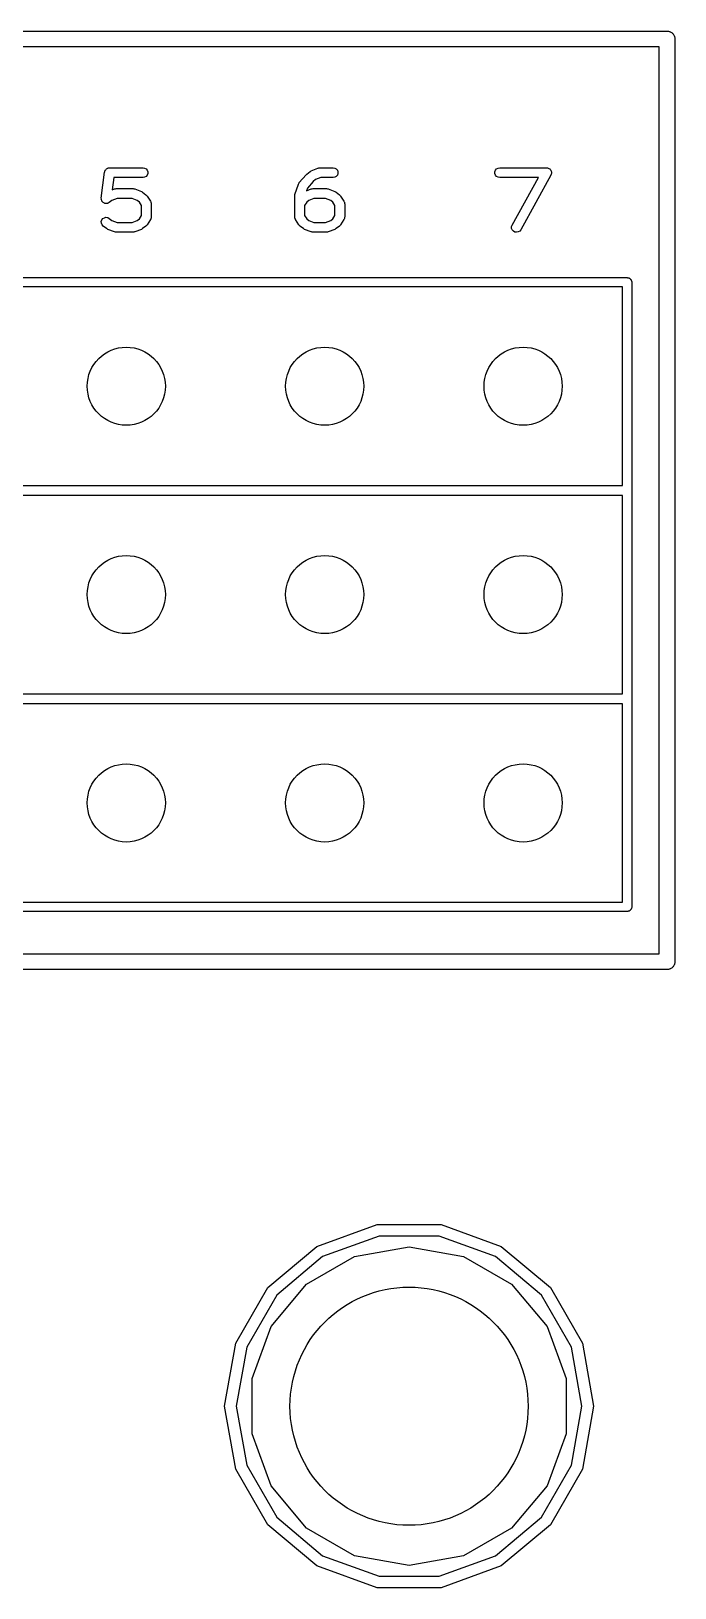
# Model space of a CAD drawing. Extents: x 10 to 287, y -200 to -10.
# Drawn here: x 134.86 to 143.1, y -107.84 to -87.91 of the extents above; entities that cross this region are included whole.
import ezdxf

# ---------------------------------------------------------------- set-up
doc = ezdxf.new("R2010")
doc.units = 0
doc.header["$MEASUREMENT"] = 0
doc.layers.add('BLACK', color=7, linetype='CONTINUOUS')

msp = doc.modelspace()

# ---------------------------------------------------------------- linework, layer by layer
at = {"layer": 'Black'}
for p, q in [((121.539, -87.911), (143.002, -87.911)), ((143.002, -87.911), (143.011, -87.9125)), ((143.011, -87.9125), (143.019, -87.9125)), ((143.019, -87.9125), (143.028, -87.9155)), ((143.028, -87.9155), (143.036, -87.917)), ((143.036, -87.917), (143.044, -87.9214)), ((143.044, -87.9214), (143.052, -87.9244)), ((143.052, -87.9244), (143.059, -87.93)), ((143.059, -87.93), (143.066, -87.9344)), ((143.066, -87.9344), (143.072, -87.9411)), ((143.072, -87.9411), (143.079, -87.9467)), ((143.079, -87.9467), (143.083, -87.9543)), ((143.083, -87.9543), (143.089, -87.961)), ((143.089, -87.961), (143.092, -87.9692)), ((143.092, -87.9692), (143.096, -87.9768)), ((143.096, -87.9768), (143.097, -87.9854)), ((143.097, -87.9854), (143.1, -87.9936)), ((143.1, -87.9936), (143.1, -88.0024)), ((143.1, -88.0024), (143.102, -88.011)), ((143.102, -88.011), (143.102, -99.822)), ((142.902, -88.111), (121.639, -88.111)), ((142.902, -99.722), (142.902, -88.111)), ((135.834, -89.6706), (135.842, -89.6655)), ((135.842, -89.6655), (135.844, -89.6652)), ((135.844, -89.6652), (135.845, -89.6644)), ((135.845, -89.6644), (135.854, -89.6628)), ((135.854, -89.6628), (135.863, -89.6607)), ((135.863, -89.6607), (135.865, -89.6609)), ((135.865, -89.6609), (135.866, -89.6607)), ((135.866, -89.6607), (136.295, -89.6607)), ((136.295, -89.6607), (136.316, -89.6644)), ((136.316, -89.6644), (136.335, -89.6753)), ((138.449, -89.6983), (138.534, -89.6649)), ((138.534, -89.6649), (138.535, -89.6648)), ((138.535, -89.6648), (138.536, -89.6644)), ((138.536, -89.6644), (138.546, -89.6627)), ((138.546, -89.6627), (138.556, -89.6607)), ((138.556, -89.6607), (138.556, -89.6608)), ((138.556, -89.6608), (138.557, -89.6607)), ((138.557, -89.6607), (138.728, -89.6607)), ((138.728, -89.6607), (138.75, -89.6644)), ((138.75, -89.6644), (138.769, -89.6753)), ((140.82, -89.6753), (140.839, -89.6644)), ((140.839, -89.6644), (140.861, -89.6607)), ((140.861, -89.6607), (141.46, -89.6607)), ((141.46, -89.6607), (141.471, -89.6624)), ((141.471, -89.6624), (141.481, -89.664)), ((141.481, -89.664), (141.481, -89.6643)), ((141.481, -89.6643), (141.482, -89.6644)), ((141.482, -89.6644), (141.491, -89.6696)), ((135.761, -90.0485), (135.804, -89.7152)), ((135.804, -89.7152), (135.805, -89.7138)), ((135.805, -89.7123), (135.808, -89.7035)), ((135.805, -89.7138), (135.805, -89.7123)), ((135.808, -89.7035), (135.811, -89.6945)), ((135.811, -89.6945), (135.812, -89.6933)), ((135.812, -89.6919), (135.818, -89.6847)), ((135.812, -89.6933), (135.812, -89.6919)), ((135.818, -89.6847), (135.824, -89.6772)), ((135.824, -89.6772), (135.825, -89.6764)), ((135.825, -89.6764), (135.826, -89.6753)), ((135.826, -89.6753), (135.834, -89.6706)), ((135.921, -89.7857), (135.901, -89.9426)), ((136.295, -89.7857), (135.921, -89.7857)), ((136.316, -89.7819), (136.295, -89.7857)), ((136.335, -89.771), (136.316, -89.7819)), ((136.335, -89.6753), (136.349, -89.6919)), ((136.349, -89.7544), (136.335, -89.771)), ((136.349, -89.6919), (136.356, -89.7123)), ((136.356, -89.734), (136.349, -89.7544)), ((136.356, -89.7123), (136.356, -89.734)), ((138.284, -89.8678), (138.289, -89.8598)), ((138.289, -89.8598), (138.293, -89.8515)), ((138.293, -89.8515), (138.294, -89.8505)), ((138.294, -89.8505), (138.295, -89.8492)), ((138.295, -89.8492), (138.381, -89.7492)), ((138.381, -89.7492), (138.386, -89.7452)), ((138.386, -89.7452), (138.39, -89.7405)), ((138.39, -89.7405), (138.433, -89.7072)), ((138.472, -89.8353), (138.398, -89.9209)), ((138.433, -89.7072), (138.441, -89.7029)), ((138.441, -89.7029), (138.449, -89.6983)), ((138.502, -89.8114), (138.472, -89.8353)), ((138.569, -89.7857), (138.502, -89.8114)), ((138.728, -89.7857), (138.569, -89.7857)), ((138.75, -89.7819), (138.728, -89.7857)), ((138.769, -89.771), (138.75, -89.7819)), ((138.769, -89.6753), (138.783, -89.6919)), ((138.783, -89.7544), (138.769, -89.771)), ((138.783, -89.6919), (138.79, -89.7123)), ((138.79, -89.734), (138.783, -89.7544)), ((138.79, -89.7123), (138.79, -89.734)), ((140.799, -89.7123), (140.806, -89.6919)), ((140.799, -89.734), (140.799, -89.7123)), ((140.806, -89.7544), (140.799, -89.734)), ((140.806, -89.6919), (140.82, -89.6753)), ((140.82, -89.771), (140.806, -89.7544)), ((140.839, -89.7819), (140.82, -89.771)), ((140.861, -89.7857), (140.839, -89.7819)), ((141.355, -89.7857), (140.861, -89.7857)), ((141.02, -90.393), (141.355, -89.7857)), ((141.515, -89.7533), (141.13, -90.4533)), ((141.491, -89.6696), (141.5, -89.6745)), ((141.5, -89.6745), (141.5, -89.675)), ((141.5, -89.675), (141.501, -89.6753)), ((141.501, -89.6753), (141.507, -89.6831)), ((141.507, -89.6831), (141.514, -89.6908)), ((141.514, -89.6908), (141.514, -89.6914)), ((141.514, -89.6914), (141.515, -89.6919)), ((141.515, -89.6919), (141.518, -89.7015)), ((141.519, -89.7436), (141.515, -89.7533)), ((141.518, -89.7015), (141.522, -89.7111)), ((141.522, -89.734), (141.519, -89.7436)), ((141.522, -89.7111), (141.522, -89.7117)), ((141.522, -89.7117), (141.522, -89.7123)), ((141.522, -89.7123), (141.522, -89.7225)), ((141.522, -89.7225), (141.522, -89.7328)), ((141.522, -89.7328), (141.522, -89.7334)), ((141.522, -89.7334), (141.522, -89.734)), ((135.762, -90.0568), (135.761, -90.0485)), ((135.761, -90.0651), (135.762, -90.0568)), ((135.762, -90.0676), (135.761, -90.0651)), ((135.964, -90.0523), (135.897, -90.0781)), ((135.901, -89.9426), (135.929, -89.9316)), ((135.929, -89.9316), (135.93, -89.9314)), ((135.93, -89.9314), (135.931, -89.9311)), ((135.931, -89.9311), (135.941, -89.9293)), ((135.941, -89.9293), (135.951, -89.9273)), ((135.951, -89.9273), (135.951, -89.9275)), ((135.951, -89.9275), (135.952, -89.9273)), ((135.952, -89.9273), (136.166, -89.9273)), ((136.154, -90.0523), (135.964, -90.0523)), ((136.221, -90.0781), (136.154, -90.0523)), ((136.166, -89.9273), (136.167, -89.9275)), ((136.167, -89.9275), (136.168, -89.9273)), ((136.168, -89.9273), (136.178, -89.9293)), ((136.178, -89.9293), (136.188, -89.9311)), ((136.188, -89.9311), (136.188, -89.9314)), ((136.188, -89.9314), (136.189, -89.9316)), ((136.189, -89.9316), (136.275, -89.9649)), ((136.275, -89.9649), (136.282, -89.9696)), ((136.282, -89.9696), (136.29, -89.9738)), ((136.29, -89.9738), (136.333, -90.0072)), ((136.333, -90.0072), (136.34, -90.015)), ((136.34, -90.015), (136.347, -90.0227)), ((136.347, -90.0227), (136.39, -90.0894)), ((138.237, -90.0232), (138.239, -90.0136)), ((138.237, -90.2898), (138.237, -90.0232)), ((138.239, -90.0136), (138.24, -90.004)), ((138.24, -90.004), (138.283, -89.8707)), ((138.283, -89.8707), (138.284, -89.8693)), ((138.284, -89.8693), (138.284, -89.8678)), ((138.398, -89.9209), (138.387, -89.9554)), ((138.387, -89.9554), (138.449, -89.9316)), ((138.483, -90.0523), (138.417, -90.0781)), ((138.449, -89.9314), (138.45, -89.9311)), ((138.449, -89.9316), (138.449, -89.9314)), ((138.45, -89.9311), (138.46, -89.9293)), ((138.46, -89.9293), (138.47, -89.9273)), ((138.47, -89.9273), (138.471, -89.9275)), ((138.471, -89.9275), (138.471, -89.9273)), ((138.471, -89.9273), (138.643, -89.9273)), ((138.631, -90.0523), (138.483, -90.0523)), ((138.697, -90.0781), (138.631, -90.0523)), ((138.643, -89.9273), (138.643, -89.9275)), ((138.643, -89.9275), (138.644, -89.9273)), ((138.644, -89.9273), (138.654, -89.9293)), ((138.654, -89.9293), (138.664, -89.9311)), ((138.664, -89.9311), (138.665, -89.9314)), ((138.665, -89.9314), (138.665, -89.9316)), ((138.665, -89.9316), (138.751, -89.9649)), ((138.751, -89.9649), (138.759, -89.9696)), ((138.759, -89.9696), (138.767, -89.9738)), ((138.767, -89.9738), (138.81, -90.0072)), ((138.81, -90.0072), (138.817, -90.015)), ((138.817, -90.015), (138.824, -90.0227)), ((138.824, -90.0227), (138.867, -90.0894)), ((135.762, -90.0702), (135.762, -90.0676)), ((135.766, -90.0778), (135.762, -90.0702)), ((135.768, -90.0857), (135.766, -90.0778)), ((135.77, -90.0878), (135.768, -90.0857)), ((135.771, -90.0902), (135.77, -90.0878)), ((135.776, -90.0963), (135.771, -90.0902)), ((135.781, -90.1029), (135.776, -90.0963)), ((135.784, -90.1043), (135.781, -90.1029)), ((135.785, -90.1062), (135.784, -90.1043)), ((135.793, -90.11), (135.785, -90.1062)), ((135.8, -90.1144), (135.793, -90.11)), ((135.802, -90.115), (135.8, -90.1144)), ((135.805, -90.1162), (135.802, -90.115)), ((135.813, -90.1172), (135.805, -90.1162)), ((135.821, -90.119), (135.813, -90.1172)), ((135.824, -90.1186), (135.821, -90.119)), ((135.826, -90.1189), (135.824, -90.1186)), ((135.834, -90.1171), (135.826, -90.1189)), ((135.843, -90.116), (135.834, -90.1171)), ((135.845, -90.1147), (135.843, -90.116)), ((135.847, -90.1142), (135.845, -90.1147)), ((135.854, -90.1097), (135.847, -90.1142)), ((135.862, -90.1058), (135.854, -90.1097)), ((135.897, -90.0781), (135.862, -90.1058)), ((136.248, -90.0993), (136.221, -90.0781)), ((136.275, -90.1415), (136.248, -90.0993)), ((136.275, -90.2715), (136.275, -90.1415)), ((136.39, -90.0894), (136.393, -90.0958)), ((136.393, -90.0958), (136.396, -90.1018)), ((136.396, -90.1018), (136.397, -90.1057)), ((136.397, -90.1057), (136.399, -90.1094)), ((136.399, -90.1094), (136.399, -90.1163)), ((136.399, -90.1163), (136.4, -90.1232)), ((136.4, -90.1232), (136.4, -90.2898)), ((138.39, -90.0993), (138.362, -90.1415)), ((138.362, -90.1415), (138.362, -90.2715)), ((138.417, -90.0781), (138.39, -90.0993)), ((138.724, -90.0993), (138.697, -90.0781)), ((138.752, -90.1415), (138.724, -90.0993)), ((138.752, -90.2715), (138.752, -90.1415)), ((138.867, -90.0894), (138.869, -90.0958)), ((138.869, -90.0958), (138.873, -90.1018)), ((138.873, -90.1018), (138.874, -90.1057)), ((138.874, -90.1057), (138.875, -90.1094)), ((138.875, -90.1094), (138.875, -90.1163)), ((138.875, -90.1163), (138.877, -90.1232)), ((138.877, -90.1232), (138.877, -90.2898)), ((135.761, -90.3479), (135.768, -90.3273)), ((135.762, -90.3696), (135.761, -90.3479)), ((135.77, -90.3897), (135.762, -90.3696)), ((135.768, -90.3273), (135.781, -90.3101)), ((135.785, -90.4058), (135.77, -90.3897)), ((135.781, -90.3101), (135.8, -90.2986)), ((135.828, -90.4392), (135.785, -90.4058)), ((135.8, -90.2986), (135.821, -90.294)), ((135.821, -90.294), (135.843, -90.297)), ((135.836, -90.4434), (135.828, -90.4392)), ((135.844, -90.4481), (135.836, -90.4434)), ((135.843, -90.297), (135.862, -90.3072)), ((135.929, -90.4814), (135.844, -90.4481)), ((135.862, -90.3072), (135.897, -90.3349)), ((135.897, -90.3349), (135.964, -90.3607)), ((135.964, -90.3607), (136.154, -90.3607)), ((136.154, -90.3607), (136.221, -90.3349)), ((136.275, -90.4481), (136.189, -90.4814)), ((136.221, -90.3349), (136.248, -90.3137)), ((136.248, -90.3137), (136.275, -90.2715)), ((136.282, -90.4434), (136.275, -90.4481)), ((136.29, -90.4392), (136.282, -90.4434)), ((136.333, -90.4058), (136.29, -90.4392)), ((136.34, -90.398), (136.333, -90.4058)), ((136.347, -90.3903), (136.34, -90.398)), ((136.39, -90.3236), (136.347, -90.3903)), ((136.393, -90.3172), (136.39, -90.3236)), ((136.396, -90.3112), (136.393, -90.3172)), ((136.397, -90.3073), (136.396, -90.3112)), ((136.399, -90.3036), (136.397, -90.3073)), ((136.4, -90.2898), (136.399, -90.2967)), ((136.399, -90.2967), (136.399, -90.3036)), ((138.239, -90.2967), (138.237, -90.2898)), ((138.239, -90.3036), (138.239, -90.2967)), ((138.24, -90.3073), (138.239, -90.3036)), ((138.241, -90.3112), (138.24, -90.3073)), ((138.245, -90.3172), (138.241, -90.3112)), ((138.247, -90.3236), (138.245, -90.3172)), ((138.29, -90.3903), (138.247, -90.3236)), ((138.297, -90.398), (138.29, -90.3903)), ((138.304, -90.4058), (138.297, -90.398)), ((138.347, -90.4392), (138.304, -90.4058)), ((138.355, -90.4434), (138.347, -90.4392)), ((138.363, -90.4481), (138.355, -90.4434)), ((138.362, -90.2715), (138.39, -90.3137)), ((138.449, -90.4814), (138.363, -90.4481)), ((138.39, -90.3137), (138.417, -90.3349)), ((138.417, -90.3349), (138.483, -90.3607)), ((138.483, -90.3607), (138.631, -90.3607)), ((138.631, -90.3607), (138.697, -90.3349)), ((138.751, -90.4481), (138.665, -90.4814)), ((138.697, -90.3349), (138.724, -90.3137)), ((138.724, -90.3137), (138.752, -90.2715)), ((138.759, -90.4434), (138.751, -90.4481)), ((138.767, -90.4392), (138.759, -90.4434)), ((138.81, -90.4058), (138.767, -90.4392)), ((138.817, -90.398), (138.81, -90.4058)), ((138.824, -90.3903), (138.817, -90.398)), ((138.867, -90.3236), (138.824, -90.3903)), ((138.869, -90.3172), (138.867, -90.3236)), ((138.873, -90.3112), (138.869, -90.3172)), ((138.874, -90.3073), (138.873, -90.3112)), ((138.875, -90.3036), (138.874, -90.3073)), ((138.877, -90.2898), (138.875, -90.2967)), ((138.875, -90.2967), (138.875, -90.3036)), ((141.013, -90.4135), (141.02, -90.393)), ((141.013, -90.4352), (141.013, -90.4135)), ((141.021, -90.4555), (141.013, -90.4352)), ((141.036, -90.4718), (141.021, -90.4555)), ((141.13, -90.4533), (141.116, -90.4702)), ((135.93, -90.4816), (135.929, -90.4814)), ((135.931, -90.4819), (135.93, -90.4816)), ((135.941, -90.4837), (135.931, -90.4819)), ((135.951, -90.4857), (135.941, -90.4837)), ((135.952, -90.4857), (135.951, -90.4855)), ((135.951, -90.4855), (135.951, -90.4857)), ((136.166, -90.4857), (135.952, -90.4857)), ((136.167, -90.4855), (136.166, -90.4857)), ((136.168, -90.4857), (136.167, -90.4855)), ((136.178, -90.4837), (136.168, -90.4857)), ((136.188, -90.4819), (136.178, -90.4837)), ((136.189, -90.4814), (136.188, -90.4816)), ((136.188, -90.4816), (136.188, -90.4819)), ((138.449, -90.4816), (138.449, -90.4814)), ((138.45, -90.4819), (138.449, -90.4816)), ((138.46, -90.4837), (138.45, -90.4819)), ((138.47, -90.4857), (138.46, -90.4837)), ((138.471, -90.4855), (138.47, -90.4857)), ((138.471, -90.4857), (138.471, -90.4855)), ((138.643, -90.4857), (138.471, -90.4857)), ((138.644, -90.4857), (138.643, -90.4855)), ((138.643, -90.4855), (138.643, -90.4857)), ((138.654, -90.4837), (138.644, -90.4857)), ((138.664, -90.4819), (138.654, -90.4837)), ((138.665, -90.4816), (138.664, -90.4819)), ((138.665, -90.4814), (138.665, -90.4816)), ((141.055, -90.4823), (141.036, -90.4718)), ((141.076, -90.4857), (141.055, -90.4823)), ((141.097, -90.4815), (141.076, -90.4857)), ((141.116, -90.4702), (141.097, -90.4815)), ((124.65, -91.066), (142.49, -91.066)), ((142.43, -91.186), (124.71, -91.186)), ((142.43, -93.726), (142.43, -91.186)), ((142.49, -91.066), (142.496, -91.0669)), ((142.496, -91.0669), (142.501, -91.0669)), ((142.501, -91.0669), (142.506, -91.0687)), ((142.506, -91.0687), (142.511, -91.0696)), ((142.511, -91.0696), (142.516, -91.0722)), ((142.516, -91.0722), (142.52, -91.074)), ((142.52, -91.074), (142.525, -91.0774)), ((142.525, -91.0774), (142.529, -91.08)), ((142.529, -91.08), (142.532, -91.0841)), ((142.532, -91.0841), (142.536, -91.0874)), ((142.536, -91.0874), (142.539, -91.092)), ((142.539, -91.092), (142.542, -91.096)), ((142.542, -91.096), (142.544, -91.1009)), ((142.544, -91.1009), (142.547, -91.1055)), ((142.547, -91.1055), (142.548, -91.1107)), ((142.548, -91.1107), (142.55, -91.1156)), ((142.55, -91.1156), (142.55, -91.1208)), ((142.55, -91.1208), (142.55, -91.126)), ((142.55, -91.126), (142.55, -93.786)), ((124.71, -93.726), (142.43, -93.726)), ((142.55, -93.786), (142.55, -93.7895)), ((142.55, -93.7895), (142.55, -93.793)), ((142.55, -93.793), (142.55, -96.453)), ((142.43, -93.853), (124.71, -93.853)), ((142.43, -96.393), (142.43, -93.853)), ((124.71, -96.393), (142.43, -96.393)), ((142.43, -96.52), (124.71, -96.52)), ((142.43, -99.06), (142.43, -96.52)), ((142.55, -96.453), (142.55, -96.4565)), ((142.55, -96.4565), (142.55, -96.46)), ((142.55, -96.46), (142.55, -99.12)), ((142.49, -99.18), (124.65, -99.18)), ((124.71, -99.06), (142.43, -99.06)), ((142.496, -99.1791), (142.49, -99.18)), ((142.501, -99.1791), (142.496, -99.1791)), ((142.506, -99.1773), (142.501, -99.1791)), ((142.511, -99.1764), (142.506, -99.1773)), ((142.516, -99.1738), (142.511, -99.1764)), ((142.52, -99.172), (142.516, -99.1738)), ((142.525, -99.1686), (142.52, -99.172)), ((142.529, -99.166), (142.525, -99.1686)), ((142.532, -99.1619), (142.529, -99.166)), ((142.536, -99.1586), (142.532, -99.1619)), ((142.539, -99.154), (142.536, -99.1586)), ((142.542, -99.15), (142.539, -99.154)), ((142.544, -99.1451), (142.542, -99.15)), ((142.547, -99.1405), (142.544, -99.1451)), ((142.548, -99.1353), (142.547, -99.1405)), ((142.55, -99.1304), (142.548, -99.1353)), ((142.55, -99.12), (142.55, -99.1252)), ((142.55, -99.1252), (142.55, -99.1304)), ((134.366, -99.722), (142.902, -99.722)), ((143.102, -99.822), (143.1, -99.8306)), ((143.002, -99.922), (134.466, -99.922)), ((143.011, -99.9205), (143.002, -99.922)), ((143.019, -99.9205), (143.011, -99.9205)), ((143.028, -99.9175), (143.019, -99.9205)), ((143.036, -99.916), (143.028, -99.9175)), ((143.044, -99.9116), (143.036, -99.916)), ((143.052, -99.9086), (143.044, -99.9116)), ((143.059, -99.903), (143.052, -99.9086)), ((143.066, -99.8986), (143.059, -99.903)), ((143.072, -99.8919), (143.066, -99.8986)), ((143.079, -99.8863), (143.072, -99.8919)), ((143.083, -99.8787), (143.079, -99.8863)), ((143.089, -99.872), (143.083, -99.8787)), ((143.092, -99.8638), (143.089, -99.872)), ((143.096, -99.8562), (143.092, -99.8638)), ((143.097, -99.8476), (143.096, -99.8562)), ((143.1, -99.8394), (143.097, -99.8476)), ((143.1, -99.8306), (143.1, -99.8394)), ((138.519, -103.467), (139.29, -103.186)), ((139.29, -103.186), (140.11, -103.186)), ((140.11, -103.186), (140.88, -103.467)), ((139.316, -103.334), (138.594, -103.597)), ((140.084, -103.334), (139.316, -103.334)), ((140.805, -103.597), (140.084, -103.334)), ((137.891, -103.994), (138.519, -103.467)), ((138.594, -103.597), (138.006, -104.09)), ((138.389, -103.949), (139.002, -103.595)), ((139.002, -103.595), (139.7, -103.472)), ((139.7, -103.472), (140.398, -103.595)), ((140.398, -103.595), (141.011, -103.949)), ((141.394, -104.09), (140.805, -103.597)), ((140.88, -103.467), (141.509, -103.994)), ((137.481, -104.704), (137.891, -103.994)), ((137.934, -104.492), (138.389, -103.949)), ((141.011, -103.949), (141.466, -104.492)), ((141.509, -103.994), (141.919, -104.704)), ((138.006, -104.09), (137.622, -104.755)), ((141.778, -104.755), (141.394, -104.09)), ((137.691, -105.157), (137.934, -104.492)), ((141.466, -104.492), (141.709, -105.157)), ((137.339, -105.512), (137.481, -104.704)), ((137.622, -104.755), (137.489, -105.512)), ((141.911, -105.512), (141.778, -104.755)), ((141.919, -104.704), (142.061, -105.512)), ((137.691, -105.866), (137.691, -105.157)), ((141.709, -105.157), (141.709, -105.866)), ((137.481, -106.319), (137.339, -105.512)), ((137.489, -105.512), (137.622, -106.268)), ((141.778, -106.268), (141.911, -105.512)), ((142.061, -105.512), (141.919, -106.319)), ((137.934, -106.531), (137.691, -105.866)), ((141.709, -105.866), (141.466, -106.531)), ((137.891, -107.029), (137.481, -106.319)), ((137.622, -106.268), (138.006, -106.933)), ((141.394, -106.933), (141.778, -106.268)), ((141.919, -106.319), (141.509, -107.029)), ((138.389, -107.074), (137.934, -106.531)), ((141.466, -106.531), (141.011, -107.074)), ((138.006, -106.933), (138.594, -107.426)), ((140.805, -107.426), (141.394, -106.933)), ((138.519, -107.556), (137.891, -107.029)), ((139.002, -107.428), (138.389, -107.074)), ((141.011, -107.074), (140.398, -107.428)), ((141.509, -107.029), (140.88, -107.556)), ((139.29, -107.837), (138.519, -107.556)), ((138.594, -107.426), (139.316, -107.689)), ((139.7, -107.551), (139.002, -107.428)), ((140.398, -107.428), (139.7, -107.551)), ((140.084, -107.689), (140.805, -107.426)), ((140.88, -107.556), (140.11, -107.837)), ((139.316, -107.689), (140.084, -107.689)), ((140.11, -107.837), (139.29, -107.837))]:
    msp.add_line(p, q, dxfattribs=at)
for centre, radius in [((136.081, -92.456), 0.5), ((138.62, -92.456), 0.5), ((141.16, -92.456), 0.5), ((136.081, -95.123), 0.5), ((138.62, -95.123), 0.5), ((141.16, -95.123), 0.5), ((136.081, -97.79), 0.5), ((138.62, -97.79), 0.5), ((141.16, -97.79), 0.5), ((139.7, -105.512), 1.524)]:
    msp.add_circle(centre, radius, dxfattribs=at)

doc.saveas('drawing.dxf')
